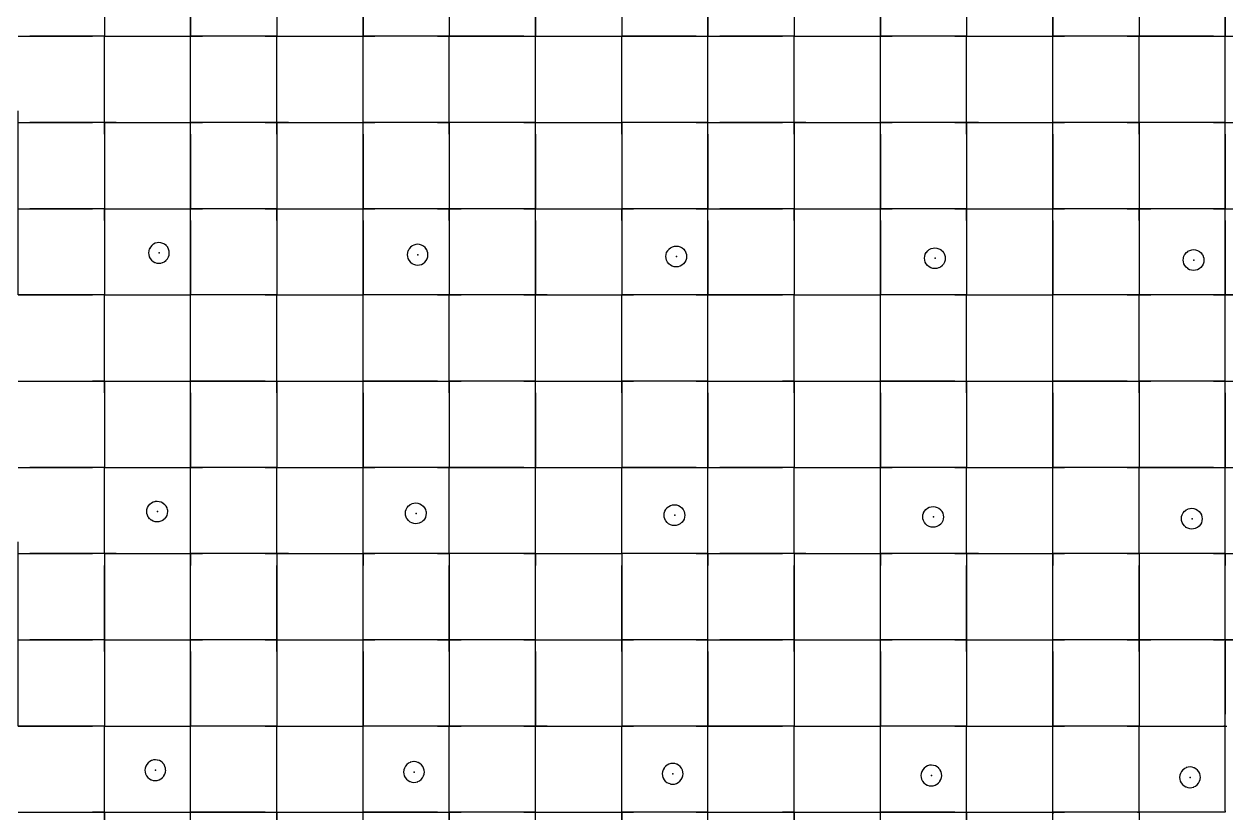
# Model space of a CAD drawing. Header units: metres. Extents: x 0 to 438, y -24 to 612.
# Drawn here: x 135.6 to 261.1, y 188.9 to 271.3 of the extents above; entities that cross this region are included whole.
import ezdxf

# ---------------------------------------------------------------- set-up
doc = ezdxf.new("R2010")
doc.units = ezdxf.units.M
doc.layers.add('LAYER_01_CUT', color=7, linetype='Continuous')
doc.layers.add('LAYER_04_GRID', color=7, linetype='Continuous')

msp = doc.modelspace()

# ---------------------------------------------------------------- linework, layer by layer
at = {"layer": 'LAYER_01_CUT'}
for points in [[(144, 280.23), (144, 279), (144, 271.23), (144, 270), (145.23, 270), (153, 270), (153, 271.23), (153, 279), (153, 280.23), (153, 288), (153, 289.23)], [(162, 280.23), (162, 279), (162, 271.23), (162, 270), (163.23, 270), (171, 270), (171, 271.23), (171, 279), (171, 280.23), (171, 288), (171, 289.23)], [(180, 280.23), (180, 279), (180, 271.23), (180, 270), (181.23, 270), (189, 270), (189, 271.23), (189, 279), (189, 280.23), (189, 288), (189, 289.23)], [(198, 280.23), (198, 279), (198, 271.23), (198, 270), (199.23, 270), (207, 270), (207, 271.23), (207, 279), (207, 280.23), (207, 288), (207, 289.23)], [(216, 280.23), (216, 279), (216, 271.23), (216, 270), (217.23, 270), (225, 270), (225, 271.23), (225, 279), (225, 280.23), (225, 288), (225, 289.23)], [(234, 280.23), (234, 279), (234, 271.23), (234, 270), (235.23, 270), (243, 270), (243, 271.23), (243, 279), (243, 280.23), (243, 288), (243, 289.23)], [(252, 280.23), (252, 279), (252, 271.23), (252, 270), (253.23, 270), (261, 270), (261, 271.23), (261, 279), (261, 280.23), (261, 288), (261, 289.23)], [(144, 277.77), (144, 270)], [(153, 277.77), (153, 270)], [(162, 277.77), (162, 270)], [(171, 277.77), (171, 270)], [(180, 277.77), (180, 270)], [(189, 277.77), (189, 270)], [(198, 277.77), (198, 270)], [(207, 277.77), (207, 270)], [(216, 277.77), (216, 270)], [(225, 277.77), (225, 270)], [(234, 277.77), (234, 270)], [(243, 277.77), (243, 270)], [(252, 277.77), (252, 270)], [(261, 277.77), (261, 270)], [(135, 270), (136.23, 270)], [(135, 270), (142.77, 270)], [(144, 270), (136.23, 270)], [(144, 270), (142.77, 270)], [(144, 262.23), (144, 270)], [(144, 268.77), (144, 270)], [(144, 270), (151.77, 270)], [(151.77, 270), (153, 270)], [(160.77, 270), (153, 270)], [(153, 262.23), (153, 270)], [(153, 268.77), (153, 270)], [(153, 270), (154.23, 270)], [(162, 270), (154.23, 270)], [(160.77, 270), (162, 270)], [(162, 262.23), (162, 270)], [(162, 268.77), (162, 270)], [(162, 270), (169.77, 270)], [(169.77, 270), (171, 270)], [(178.77, 270), (171, 270)], [(171, 262.23), (171, 270)], [(171, 268.77), (171, 270)], [(171, 270), (172.23, 270)], [(180, 270), (172.23, 270)], [(178.77, 270), (180, 270)], [(187.77, 270), (180, 270)], [(180, 262.23), (180, 270)], [(180, 268.77), (180, 270)], [(187.77, 270), (189, 270)], [(189, 262.23), (189, 270)], [(189, 268.77), (189, 270)], [(189, 270), (190.23, 270)], [(189, 270), (196.77, 270)], [(190.23, 270), (198, 270)], [(196.77, 270), (198, 270)], [(205.77, 270), (198, 270)], [(198, 262.23), (198, 270)], [(198, 268.77), (198, 270)], [(205.77, 270), (207, 270)], [(207, 262.23), (207, 270)], [(207, 268.77), (207, 270)], [(207, 270), (208.23, 270)], [(207, 270), (214.77, 270)], [(216, 270), (208.23, 270)], [(216, 270), (214.77, 270)], [(216, 262.23), (216, 270)], [(216, 268.77), (216, 270)], [(216, 270), (223.77, 270)], [(223.77, 270), (225, 270)], [(232.77, 270), (225, 270)], [(225, 262.23), (225, 270)], [(225, 268.77), (225, 270)], [(225, 270), (226.23, 270)], [(234, 270), (226.23, 270)], [(232.77, 270), (234, 270)], [(234, 262.23), (234, 270)], [(234, 268.77), (234, 270)], [(234, 270), (241.77, 270)], [(241.77, 270), (243, 270)], [(250.77, 270), (243, 270)], [(243, 262.23), (243, 270)], [(243, 268.77), (243, 270)], [(243, 270), (244.23, 270)], [(252, 270), (244.23, 270)], [(250.77, 270), (252, 270)], [(259.77, 270), (252, 270)], [(252, 262.23), (252, 270)], [(252, 268.77), (252, 270)], [(259.77, 270), (261, 270)], [(261, 262.23), (261, 270)], [(261, 268.77), (261, 270)], [(261, 270), (262.23, 270)], [(261, 270), (268.77, 270)], [(144, 261), (144, 268.77)], [(153, 261), (153, 268.77)], [(162, 261), (162, 268.77)], [(171, 261), (171, 268.77)], [(180, 261), (180, 268.77)], [(189, 261), (189, 268.77)], [(198, 261), (198, 268.77)], [(207, 261), (207, 268.77)], [(216, 261), (216, 268.77)], [(225, 261), (225, 268.77)], [(234, 261), (234, 268.77)], [(243, 261), (243, 268.77)], [(252, 261), (252, 268.77)], [(261, 261), (261, 268.77)], [(136.23, 243), (135, 243), (135, 244.23), (135, 252), (135, 253.23), (135, 261), (135, 262.23)], [(145.23, 261), (144, 261), (144, 262.23)], [(154.23, 243), (153, 243), (153, 244.23), (153, 252), (153, 253.23), (153, 261), (153, 262.23)], [(163.23, 261), (162, 261), (162, 262.23)], [(172.23, 243), (171, 243), (171, 244.23), (171, 252), (171, 253.23), (171, 261), (171, 262.23)], [(181.23, 261), (180, 261), (180, 262.23)], [(190.23, 243), (189, 243), (189, 244.23), (189, 252), (189, 253.23), (189, 261), (189, 262.23)], [(199.23, 261), (198, 261), (198, 262.23)], [(208.23, 243), (207, 243), (207, 244.23), (207, 252), (207, 253.23), (207, 261), (207, 262.23)], [(217.23, 261), (216, 261), (216, 262.23)], [(226.23, 243), (225, 243), (225, 244.23), (225, 252), (225, 253.23), (225, 261), (225, 262.23)], [(235.23, 261), (234, 261), (234, 262.23)], [(244.23, 243), (243, 243), (243, 244.23), (243, 252), (243, 253.23), (243, 261), (243, 262.23)], [(253.23, 261), (252, 261), (252, 262.23)], [(262.23, 243), (261, 243), (261, 244.23), (261, 252), (261, 253.23), (261, 261), (261, 262.23)], [(135, 261), (136.23, 261)], [(135, 261), (142.77, 261)], [(144, 261), (136.23, 261)], [(144, 261), (142.77, 261)], [(144, 259.77), (144, 261)], [(144, 261), (144, 253.23)], [(144, 261), (151.77, 261)], [(145.23, 261), (153, 261)], [(151.77, 261), (153, 261)], [(160.77, 261), (153, 261)], [(153, 259.77), (153, 261)], [(153, 261), (154.23, 261)], [(162, 261), (154.23, 261)], [(160.77, 261), (162, 261)], [(162, 259.77), (162, 261)], [(162, 261), (162, 253.23)], [(162, 261), (169.77, 261)], [(163.23, 261), (171, 261)], [(169.77, 261), (171, 261)], [(178.77, 261), (171, 261)], [(171, 259.77), (171, 261)], [(171, 261), (172.23, 261)], [(180, 261), (172.23, 261)], [(178.77, 261), (180, 261)], [(187.77, 261), (180, 261)], [(180, 259.77), (180, 261)], [(180, 261), (180, 253.23)], [(189, 261), (181.23, 261)], [(187.77, 261), (189, 261)], [(189, 259.77), (189, 261)], [(189, 261), (190.23, 261)], [(189, 261), (196.77, 261)], [(190.23, 261), (198, 261)], [(196.77, 261), (198, 261)], [(205.77, 261), (198, 261)], [(198, 259.77), (198, 261)], [(198, 261), (198, 253.23)], [(207, 261), (199.23, 261)], [(205.77, 261), (207, 261)], [(207, 259.77), (207, 261)], [(207, 261), (208.23, 261)], [(207, 261), (214.77, 261)], [(216, 261), (208.23, 261)], [(216, 261), (214.77, 261)], [(216, 259.77), (216, 261)], [(216, 261), (216, 253.23)], [(216, 261), (223.77, 261)], [(217.23, 261), (225, 261)], [(223.77, 261), (225, 261)], [(232.77, 261), (225, 261)], [(225, 259.77), (225, 261)], [(225, 261), (226.23, 261)], [(234, 261), (226.23, 261)], [(232.77, 261), (234, 261)], [(234, 259.77), (234, 261)], [(234, 261), (234, 253.23)], [(234, 261), (241.77, 261)], [(235.23, 261), (243, 261)], [(241.77, 261), (243, 261)], [(250.77, 261), (243, 261)], [(243, 259.77), (243, 261)], [(243, 261), (244.23, 261)], [(252, 261), (244.23, 261)], [(250.77, 261), (252, 261)], [(259.77, 261), (252, 261)], [(252, 259.77), (252, 261)], [(252, 261), (252, 253.23)], [(261, 261), (253.23, 261)], [(259.77, 261), (261, 261)], [(261, 259.77), (261, 261)], [(261, 261), (262.23, 261)], [(261, 261), (268.77, 261)], [(144, 259.77), (144, 252)], [(153, 259.77), (153, 252)], [(162, 259.77), (162, 252)], [(171, 259.77), (171, 252)], [(180, 259.77), (180, 252)], [(189, 259.77), (189, 252)], [(198, 259.77), (198, 252)], [(207, 259.77), (207, 252)], [(216, 259.77), (216, 252)], [(225, 259.77), (225, 252)], [(234, 259.77), (234, 252)], [(243, 259.77), (243, 252)], [(252, 259.77), (252, 252)], [(261, 259.77), (261, 252)], [(144, 253.23), (144, 252), (144, 244.23), (144, 243), (145.23, 243)], [(162, 253.23), (162, 252), (162, 244.23), (162, 243), (163.23, 243)], [(180, 253.23), (180, 252), (180, 244.23), (180, 243), (181.23, 243)], [(198, 253.23), (198, 252), (198, 244.23), (198, 243), (199.23, 243)], [(216, 253.23), (216, 252), (216, 244.23), (216, 243), (217.23, 243)], [(234, 253.23), (234, 252), (234, 244.23), (234, 243), (235.23, 243)], [(252, 253.23), (252, 252), (252, 244.23), (252, 243), (253.23, 243)], [(135, 252), (136.23, 252)], [(135, 252), (142.77, 252)], [(144, 252), (136.23, 252)], [(144, 252), (142.77, 252)], [(144, 250.77), (144, 252)], [(144, 252), (145.23, 252)], [(144, 252), (151.77, 252)], [(145.23, 252), (153, 252)], [(151.77, 252), (153, 252)], [(160.77, 252), (153, 252)], [(153, 250.77), (153, 252)], [(153, 252), (154.23, 252)], [(162, 252), (154.23, 252)], [(160.77, 252), (162, 252)], [(162, 250.77), (162, 252)], [(162, 252), (163.23, 252)], [(162, 252), (169.77, 252)], [(163.23, 252), (171, 252)], [(169.77, 252), (171, 252)], [(178.77, 252), (171, 252)], [(171, 250.77), (171, 252)], [(171, 252), (172.23, 252)], [(180, 252), (172.23, 252)], [(178.77, 252), (180, 252)], [(187.77, 252), (180, 252)], [(180, 250.77), (180, 252)], [(180, 252), (181.23, 252)], [(189, 252), (181.23, 252)], [(187.77, 252), (189, 252)], [(189, 250.77), (189, 252)], [(189, 252), (190.23, 252)], [(189, 252), (196.77, 252)], [(190.23, 252), (198, 252)], [(196.77, 252), (198, 252)], [(205.77, 252), (198, 252)], [(198, 250.77), (198, 252)], [(198, 252), (199.23, 252)], [(207, 252), (199.23, 252)], [(205.77, 252), (207, 252)], [(207, 250.77), (207, 252)], [(207, 252), (208.23, 252)], [(207, 252), (214.77, 252)], [(216, 252), (208.23, 252)], [(216, 252), (214.77, 252)], [(216, 250.77), (216, 252)], [(216, 252), (217.23, 252)], [(216, 252), (223.77, 252)], [(217.23, 252), (225, 252)], [(223.77, 252), (225, 252)], [(232.77, 252), (225, 252)], [(225, 250.77), (225, 252)], [(225, 252), (226.23, 252)], [(234, 252), (226.23, 252)], [(232.77, 252), (234, 252)], [(234, 250.77), (234, 252)], [(234, 252), (235.23, 252)], [(234, 252), (241.77, 252)], [(235.23, 252), (243, 252)], [(241.77, 252), (243, 252)], [(250.77, 252), (243, 252)], [(243, 250.77), (243, 252)], [(243, 252), (244.23, 252)], [(252, 252), (244.23, 252)], [(250.77, 252), (252, 252)], [(259.77, 252), (252, 252)], [(252, 250.77), (252, 252)], [(252, 252), (253.23, 252)], [(261, 252), (253.23, 252)], [(259.77, 252), (261, 252)], [(261, 250.77), (261, 252)], [(261, 252), (262.23, 252)], [(261, 252), (268.77, 252)], [(144, 250.77), (144, 243)], [(153, 250.77), (153, 243)], [(162, 250.77), (162, 243)], [(171, 250.77), (171, 243)], [(180, 250.77), (180, 243)], [(189, 250.77), (189, 243)], [(198, 250.77), (198, 243)], [(207, 250.77), (207, 243)], [(216, 250.77), (216, 243)], [(225, 250.77), (225, 243)], [(234, 250.77), (234, 243)], [(243, 250.77), (243, 243)], [(252, 250.77), (252, 243)], [(261, 250.77), (261, 243)], [(149.89, 246.32), (150.08, 246.38), (150.09, 246.38), (150.27, 246.47), (150.28, 246.48), (150.45, 246.61), (150.45, 246.62), (150.59, 246.78), (150.59, 246.79), (150.69, 246.97), (150.7, 246.98), (150.76, 247.17), (150.76, 247.18), (150.78, 247.38), (150.78, 247.39), (150.76, 247.58), (150.76, 247.58), (150.71, 247.78), (150.7, 247.78), (150.61, 247.97), (150.61, 247.98), (150.47, 248.14), (150.47, 248.15), (150.31, 248.28), (150.3, 248.29), (150.11, 248.39), (150.11, 248.39), (149.91, 248.45), (149.9, 248.45), (149.7, 248.47), (149.7, 248.47), (149.51, 248.46), (149.5, 248.45), (149.31, 248.4), (149.3, 248.4), (149.12, 248.3), (149.11, 248.3), (148.94, 248.17), (148.94, 248.16), (148.8, 248), (148.8, 247.99), (148.7, 247.81), (148.69, 247.8), (148.63, 247.6), (148.63, 247.6), (148.61, 247.4), (148.61, 247.39), (148.63, 247.2), (148.63, 247.19), (148.68, 247), (148.69, 246.99), (148.78, 246.81), (148.79, 246.8), (148.92, 246.64), (148.92, 246.63), (149.08, 246.49), (149.09, 246.49), (149.28, 246.39), (149.29, 246.39), (149.48, 246.33), (149.49, 246.33), (149.69, 246.31), (149.7, 246.31), (149.88, 246.32), (149.89, 246.32)], [(175.7, 247.62), (175.69, 247.61), (175.63, 247.42), (175.63, 247.41), (175.61, 247.21), (175.61, 247.2), (175.63, 247.02), (175.63, 247.01), (175.68, 246.82), (175.69, 246.81), (175.78, 246.62), (175.78, 246.62), (175.92, 246.45), (175.92, 246.44), (176.08, 246.31), (176.09, 246.3), (176.28, 246.2), (176.28, 246.2), (176.48, 246.14), (176.49, 246.14), (176.69, 246.12), (176.69, 246.12), (176.88, 246.14), (176.89, 246.14), (177.08, 246.19), (177.09, 246.19), (177.27, 246.29), (177.28, 246.29), (177.45, 246.42), (177.45, 246.43), (177.59, 246.59), (177.59, 246.6), (177.69, 246.78), (177.7, 246.79), (177.76, 246.99), (177.76, 247), (177.78, 247.2), (177.78, 247.2), (177.76, 247.39), (177.76, 247.4), (177.71, 247.59), (177.7, 247.6), (177.61, 247.78), (177.6, 247.79), (177.47, 247.96), (177.47, 247.96), (177.31, 248.1), (177.3, 248.1), (177.11, 248.2), (177.11, 248.2), (176.91, 248.26), (176.9, 248.27), (176.7, 248.29), (176.69, 248.29), (176.51, 248.27), (176.5, 248.27), (176.31, 248.21), (176.3, 248.21), (176.12, 248.12), (176.11, 248.11), (175.94, 247.98), (175.94, 247.98), (175.8, 247.81), (175.8, 247.81), (175.7, 247.62)], [(202.63, 246.82), (202.63, 246.83), (202.61, 247.02), (202.61, 247.02), (202.63, 247.22), (202.63, 247.23), (202.69, 247.43), (202.69, 247.43), (202.8, 247.62), (202.8, 247.63), (202.94, 247.79), (202.94, 247.8), (203.11, 247.93), (203.11, 247.93), (203.3, 248.02), (203.31, 248.03), (203.5, 248.08), (203.51, 248.08), (203.69, 248.1), (203.7, 248.1), (203.9, 248.08), (203.91, 248.08), (204.1, 248.02), (204.11, 248.02), (204.3, 247.92), (204.3, 247.91), (204.47, 247.77), (204.47, 247.77), (204.6, 247.6), (204.61, 247.6), (204.7, 247.41), (204.71, 247.4), (204.76, 247.21), (204.76, 247.2), (204.78, 247.02), (204.78, 247.01), (204.76, 246.81), (204.76, 246.8), (204.7, 246.61), (204.69, 246.6), (204.59, 246.41), (204.59, 246.41), (204.45, 246.24), (204.45, 246.24), (204.28, 246.11), (204.27, 246.1), (204.09, 246.01), (204.08, 246), (203.89, 245.95), (203.88, 245.95), (203.69, 245.93), (203.69, 245.93), (203.49, 245.95), (203.48, 245.95), (203.28, 246.01), (203.28, 246.02), (203.09, 246.12), (203.08, 246.12), (202.92, 246.26), (202.91, 246.26), (202.78, 246.43), (202.78, 246.44), (202.69, 246.62), (202.68, 246.63), (202.63, 246.82)], [(231.27, 245.91), (231.09, 245.82), (231.08, 245.82), (230.89, 245.76), (230.88, 245.76), (230.69, 245.75), (230.69, 245.75), (230.49, 245.77), (230.48, 245.77), (230.28, 245.83), (230.27, 245.83), (230.09, 245.93), (230.08, 245.93), (229.92, 246.07), (229.91, 246.08), (229.78, 246.24), (229.78, 246.25), (229.69, 246.44), (229.68, 246.44), (229.63, 246.63), (229.63, 246.64), (229.61, 246.83), (229.61, 246.84), (229.63, 247.04), (229.63, 247.04), (229.69, 247.24), (229.69, 247.25), (229.79, 247.43), (229.8, 247.44), (229.94, 247.6), (229.94, 247.61), (230.11, 247.74), (230.11, 247.75), (230.3, 247.84), (230.31, 247.84), (230.5, 247.89), (230.51, 247.9), (230.69, 247.91), (230.7, 247.91), (230.9, 247.89), (230.91, 247.89), (231.1, 247.83), (231.11, 247.83), (231.3, 247.73), (231.3, 247.72), (231.47, 247.59), (231.47, 247.58), (231.6, 247.42), (231.61, 247.41), (231.7, 247.22), (231.71, 247.22), (231.76, 247.02), (231.76, 247.02), (231.78, 246.83), (231.78, 246.82), (231.76, 246.62), (231.76, 246.62), (231.7, 246.42), (231.69, 246.41), (231.59, 246.23), (231.59, 246.22), (231.45, 246.06), (231.45, 246.05), (231.28, 245.92), (231.27, 245.91)], [(257.5, 247.71), (257.51, 247.71), (257.69, 247.73), (257.7, 247.73), (257.9, 247.71), (257.91, 247.71), (258.1, 247.65), (258.11, 247.64), (258.3, 247.54), (258.3, 247.54), (258.47, 247.4), (258.47, 247.4), (258.6, 247.23), (258.61, 247.22), (258.7, 247.04), (258.7, 247.03), (258.76, 246.84), (258.76, 246.83), (258.78, 246.64), (258.78, 246.64), (258.76, 246.44), (258.75, 246.43), (258.69, 246.23), (258.69, 246.22), (258.59, 246.04), (258.59, 246.03), (258.45, 245.87), (258.45, 245.86), (258.28, 245.73), (258.27, 245.73), (258.09, 245.64), (258.08, 245.63), (257.89, 245.58), (257.88, 245.58), (257.69, 245.56), (257.69, 245.56), (257.49, 245.58), (257.48, 245.58), (257.28, 245.64), (257.27, 245.64), (257.09, 245.74), (257.08, 245.75), (256.92, 245.89), (256.91, 245.89), (256.78, 246.06), (256.78, 246.06), (256.68, 246.25), (256.68, 246.26), (256.63, 246.45), (256.63, 246.46), (256.61, 246.64), (256.61, 246.65), (256.63, 246.85), (256.63, 246.86), (256.69, 247.05), (256.69, 247.06), (256.79, 247.25), (256.8, 247.25), (256.93, 247.42), (256.94, 247.42), (257.11, 247.55), (257.11, 247.56), (257.3, 247.65), (257.31, 247.66), (257.5, 247.71)], [(135, 243), (142.77, 243)], [(144, 243), (136.23, 243)], [(144, 243), (142.77, 243)], [(144, 235.23), (144, 243)], [(144, 241.77), (144, 243)], [(144, 243), (151.77, 243)], [(145.23, 243), (153, 243)], [(151.77, 243), (153, 243)], [(160.77, 243), (153, 243)], [(153, 235.23), (153, 243)], [(153, 241.77), (153, 243)], [(162, 243), (154.23, 243)], [(160.77, 243), (162, 243)], [(162, 235.23), (162, 243)], [(162, 241.77), (162, 243)], [(162, 243), (169.77, 243)], [(163.23, 243), (171, 243)], [(169.77, 243), (171, 243)], [(178.77, 243), (171, 243)], [(171, 235.23), (171, 243)], [(171, 241.77), (171, 243)], [(180, 243), (172.23, 243)], [(178.77, 243), (180, 243)], [(187.77, 243), (180, 243)], [(180, 235.23), (180, 243)], [(180, 241.77), (180, 243)], [(189, 243), (181.23, 243)], [(187.77, 243), (189, 243)], [(189, 235.23), (189, 243)], [(189, 241.77), (189, 243)], [(189, 243), (196.77, 243)], [(190.23, 243), (198, 243)], [(196.77, 243), (198, 243)], [(205.77, 243), (198, 243)], [(198, 235.23), (198, 243)], [(198, 241.77), (198, 243)], [(207, 243), (199.23, 243)], [(205.77, 243), (207, 243)], [(207, 235.23), (207, 243)], [(207, 241.77), (207, 243)], [(207, 243), (214.77, 243)], [(216, 243), (208.23, 243)], [(216, 243), (214.77, 243)], [(216, 235.23), (216, 243)], [(216, 241.77), (216, 243)], [(216, 243), (223.77, 243)], [(217.23, 243), (225, 243)], [(223.77, 243), (225, 243)], [(232.77, 243), (225, 243)], [(225, 235.23), (225, 243)], [(225, 241.77), (225, 243)], [(234, 243), (226.23, 243)], [(232.77, 243), (234, 243)], [(234, 235.23), (234, 243)], [(234, 241.77), (234, 243)], [(234, 243), (241.77, 243)], [(235.23, 243), (243, 243)], [(241.77, 243), (243, 243)], [(250.77, 243), (243, 243)], [(243, 235.23), (243, 243)], [(243, 241.77), (243, 243)], [(252, 243), (244.23, 243)], [(250.77, 243), (252, 243)], [(259.77, 243), (252, 243)], [(252, 235.23), (252, 243)], [(252, 241.77), (252, 243)], [(261, 243), (253.23, 243)], [(259.77, 243), (261, 243)], [(261, 235.23), (261, 243)], [(261, 241.77), (261, 243)], [(261, 243), (268.77, 243)], [(144, 234), (144, 241.77)], [(153, 234), (153, 241.77)], [(162, 234), (162, 241.77)], [(171, 234), (171, 241.77)], [(180, 234), (180, 241.77)], [(189, 234), (189, 241.77)], [(198, 234), (198, 241.77)], [(207, 234), (207, 241.77)], [(216, 234), (216, 241.77)], [(225, 234), (225, 241.77)], [(234, 234), (234, 241.77)], [(243, 234), (243, 241.77)], [(252, 234), (252, 241.77)], [(261, 234), (261, 241.77)], [(136.23, 234), (144, 234), (144, 235.23)], [(144, 226.23), (144, 225), (145.23, 225), (153, 225), (153, 226.23), (153, 234), (153, 235.23)], [(154.23, 234), (162, 234), (162, 235.23)], [(162, 226.23), (162, 225), (163.23, 225), (171, 225), (171, 226.23), (171, 234), (171, 235.23)], [(172.23, 234), (180, 234), (180, 235.23)], [(180, 226.23), (180, 225), (181.23, 225), (189, 225), (189, 226.23), (189, 234), (189, 235.23)], [(190.23, 234), (198, 234), (198, 235.23)], [(198, 226.23), (198, 225), (199.23, 225), (207, 225), (207, 226.23), (207, 234), (207, 235.23)], [(208.23, 234), (216, 234), (216, 235.23)], [(216, 226.23), (216, 225), (217.23, 225), (225, 225), (225, 226.23), (225, 234), (225, 235.23)], [(226.23, 234), (234, 234), (234, 235.23)], [(234, 226.23), (234, 225), (235.23, 225), (243, 225), (243, 226.23), (243, 234), (243, 235.23)], [(244.23, 234), (252, 234), (252, 235.23)], [(252, 226.23), (252, 225), (253.23, 225), (261, 225), (261, 226.23), (261, 234), (261, 235.23)], [(135, 234), (136.23, 234)], [(135, 234), (142.77, 234)], [(144, 234), (142.77, 234)], [(144, 232.77), (144, 234)], [(144, 234), (144, 226.23)], [(144, 234), (145.23, 234)], [(144, 234), (151.77, 234)], [(145.23, 234), (153, 234)], [(151.77, 234), (153, 234)], [(160.77, 234), (153, 234)], [(153, 232.77), (153, 234)], [(153, 234), (154.23, 234)], [(160.77, 234), (162, 234)], [(162, 232.77), (162, 234)], [(162, 234), (162, 226.23)], [(162, 234), (163.23, 234)], [(162, 234), (169.77, 234)], [(163.23, 234), (171, 234)], [(169.77, 234), (171, 234)], [(178.77, 234), (171, 234)], [(171, 232.77), (171, 234)], [(171, 234), (172.23, 234)], [(178.77, 234), (180, 234)], [(187.77, 234), (180, 234)], [(180, 232.77), (180, 234)], [(180, 234), (180, 226.23)], [(180, 234), (181.23, 234)], [(189, 234), (181.23, 234)], [(187.77, 234), (189, 234)], [(189, 232.77), (189, 234)], [(189, 234), (190.23, 234)], [(189, 234), (196.77, 234)], [(196.77, 234), (198, 234)], [(205.77, 234), (198, 234)], [(198, 232.77), (198, 234)], [(198, 234), (198, 226.23)], [(198, 234), (199.23, 234)], [(207, 234), (199.23, 234)], [(205.77, 234), (207, 234)], [(207, 232.77), (207, 234)], [(207, 234), (208.23, 234)], [(207, 234), (214.77, 234)], [(216, 234), (214.77, 234)], [(216, 232.77), (216, 234)], [(216, 234), (216, 226.23)], [(216, 234), (217.23, 234)], [(216, 234), (223.77, 234)], [(217.23, 234), (225, 234)], [(223.77, 234), (225, 234)], [(232.77, 234), (225, 234)], [(225, 232.77), (225, 234)], [(225, 234), (226.23, 234)], [(232.77, 234), (234, 234)], [(234, 232.77), (234, 234)], [(234, 234), (234, 226.23)], [(234, 234), (235.23, 234)], [(234, 234), (241.77, 234)], [(235.23, 234), (243, 234)], [(241.77, 234), (243, 234)], [(250.77, 234), (243, 234)], [(243, 232.77), (243, 234)], [(243, 234), (244.23, 234)], [(250.77, 234), (252, 234)], [(259.77, 234), (252, 234)], [(252, 232.77), (252, 234)], [(252, 234), (252, 226.23)], [(252, 234), (253.23, 234)], [(261, 234), (253.23, 234)], [(259.77, 234), (261, 234)], [(261, 232.77), (261, 234)], [(261, 234), (262.23, 234)], [(261, 234), (268.77, 234)], [(144, 232.77), (144, 225)], [(153, 232.77), (153, 225)], [(162, 232.77), (162, 225)], [(171, 232.77), (171, 225)], [(180, 232.77), (180, 225)], [(189, 232.77), (189, 225)], [(198, 232.77), (198, 225)], [(207, 232.77), (207, 225)], [(216, 232.77), (216, 225)], [(225, 232.77), (225, 225)], [(234, 232.77), (234, 225)], [(243, 232.77), (243, 225)], [(252, 232.77), (252, 225)], [(261, 232.77), (261, 225)], [(135, 225), (136.23, 225)], [(135, 225), (142.77, 225)], [(144, 225), (136.23, 225)], [(144, 225), (142.77, 225)], [(144, 217.23), (144, 225)], [(144, 223.77), (144, 225)], [(144, 225), (151.77, 225)], [(151.77, 225), (153, 225)], [(160.77, 225), (153, 225)], [(153, 217.23), (153, 225)], [(153, 223.77), (153, 225)], [(153, 225), (154.23, 225)], [(162, 225), (154.23, 225)], [(160.77, 225), (162, 225)], [(162, 217.23), (162, 225)], [(162, 223.77), (162, 225)], [(162, 225), (169.77, 225)], [(169.77, 225), (171, 225)], [(178.77, 225), (171, 225)], [(171, 217.23), (171, 225)], [(171, 223.77), (171, 225)], [(171, 225), (172.23, 225)], [(180, 225), (172.23, 225)], [(178.77, 225), (180, 225)], [(187.77, 225), (180, 225)], [(180, 217.23), (180, 225)], [(180, 223.77), (180, 225)], [(187.77, 225), (189, 225)], [(189, 217.23), (189, 225)], [(189, 223.77), (189, 225)], [(189, 225), (190.23, 225)], [(189, 225), (196.77, 225)], [(190.23, 225), (198, 225)], [(196.77, 225), (198, 225)], [(205.77, 225), (198, 225)], [(198, 217.23), (198, 225)], [(198, 223.77), (198, 225)], [(205.77, 225), (207, 225)], [(207, 217.23), (207, 225)], [(207, 223.77), (207, 225)], [(207, 225), (208.23, 225)], [(207, 225), (214.77, 225)], [(216, 225), (208.23, 225)], [(216, 225), (214.77, 225)], [(216, 217.23), (216, 225)], [(216, 223.77), (216, 225)], [(216, 225), (223.77, 225)], [(223.77, 225), (225, 225)], [(232.77, 225), (225, 225)], [(225, 217.23), (225, 225)], [(225, 223.77), (225, 225)], [(225, 225), (226.23, 225)], [(234, 225), (226.23, 225)], [(232.77, 225), (234, 225)], [(234, 217.23), (234, 225)], [(234, 223.77), (234, 225)], [(234, 225), (241.77, 225)], [(241.77, 225), (243, 225)], [(250.77, 225), (243, 225)], [(243, 217.23), (243, 225)], [(243, 223.77), (243, 225)], [(243, 225), (244.23, 225)], [(252, 225), (244.23, 225)], [(250.77, 225), (252, 225)], [(259.77, 225), (252, 225)], [(252, 217.23), (252, 225)], [(252, 223.77), (252, 225)], [(259.77, 225), (261, 225)], [(261, 217.23), (261, 225)], [(261, 223.77), (261, 225)], [(261, 225), (262.23, 225)], [(261, 225), (268.77, 225)], [(144, 216), (144, 223.77)], [(153, 216), (153, 223.77)], [(162, 216), (162, 223.77)], [(171, 216), (171, 223.77)], [(180, 216), (180, 223.77)], [(189, 216), (189, 223.77)], [(198, 216), (198, 223.77)], [(207, 216), (207, 223.77)], [(216, 216), (216, 223.77)], [(225, 216), (225, 223.77)], [(234, 216), (234, 223.77)], [(243, 216), (243, 223.77)], [(252, 216), (252, 223.77)], [(261, 216), (261, 223.77)], [(150.57, 220.18), (150.57, 220.18), (150.51, 219.98), (150.51, 219.97), (150.41, 219.79), (150.4, 219.78), (150.27, 219.62), (150.26, 219.61), (150.1, 219.48), (150.09, 219.47), (149.9, 219.38), (149.9, 219.38), (149.7, 219.32), (149.7, 219.32), (149.51, 219.31), (149.5, 219.31), (149.3, 219.33), (149.29, 219.33), (149.1, 219.39), (149.09, 219.39), (148.91, 219.49), (148.9, 219.49), (148.74, 219.63), (148.73, 219.64), (148.6, 219.8), (148.59, 219.81), (148.5, 220), (148.5, 220), (148.44, 220.19), (148.44, 220.2), (148.43, 220.39), (148.43, 220.4), (148.45, 220.6), (148.45, 220.6), (148.51, 220.8), (148.51, 220.81), (148.61, 220.99), (148.61, 221), (148.75, 221.16), (148.76, 221.17), (148.92, 221.3), (148.93, 221.31), (149.11, 221.4), (149.12, 221.4), (149.31, 221.45), (149.32, 221.46), (149.51, 221.47), (149.52, 221.47), (149.71, 221.45), (149.72, 221.45), (149.92, 221.39), (149.93, 221.39), (150.11, 221.29), (150.12, 221.28), (150.28, 221.15), (150.29, 221.14), (150.42, 220.98), (150.42, 220.97), (150.52, 220.78), (150.52, 220.78), (150.57, 220.58), (150.58, 220.58), (150.59, 220.39), (150.59, 220.38), (150.57, 220.18)], [(176.93, 221.2), (177.11, 221.1), (177.12, 221.1), (177.28, 220.96), (177.29, 220.96), (177.42, 220.79), (177.42, 220.78), (177.52, 220.6), (177.52, 220.59), (177.57, 220.4), (177.58, 220.39), (177.59, 220.2), (177.59, 220.2), (177.57, 220), (177.57, 219.99), (177.51, 219.79), (177.51, 219.78), (177.41, 219.6), (177.4, 219.59), (177.27, 219.43), (177.26, 219.42), (177.09, 219.29), (177.09, 219.29), (176.9, 219.2), (176.89, 219.19), (176.7, 219.14), (176.7, 219.14), (176.51, 219.12), (176.5, 219.12), (176.3, 219.14), (176.29, 219.14), (176.1, 219.2), (176.09, 219.2), (175.91, 219.3), (175.9, 219.31), (175.74, 219.45), (175.73, 219.45), (175.6, 219.62), (175.59, 219.62), (175.5, 219.81), (175.5, 219.82), (175.44, 220.01), (175.44, 220.02), (175.43, 220.2), (175.43, 220.21), (175.45, 220.41), (175.45, 220.42), (175.51, 220.61), (175.51, 220.62), (175.61, 220.81), (175.61, 220.81), (175.75, 220.98), (175.76, 220.98), (175.92, 221.11), (175.93, 221.12), (176.11, 221.21), (176.12, 221.22), (176.31, 221.27), (176.32, 221.27), (176.51, 221.29), (176.52, 221.29), (176.71, 221.27), (176.72, 221.27), (176.92, 221.21), (176.93, 221.2)], [(203.12, 221.03), (203.31, 221.08), (203.32, 221.08), (203.51, 221.1), (203.51, 221.1), (203.71, 221.08), (203.72, 221.08), (203.92, 221.02), (203.93, 221.02), (204.11, 220.92), (204.12, 220.91), (204.28, 220.78), (204.29, 220.77), (204.42, 220.6), (204.42, 220.6), (204.52, 220.41), (204.52, 220.4), (204.57, 220.21), (204.57, 220.2), (204.59, 220.02), (204.59, 220.01), (204.57, 219.81), (204.57, 219.8), (204.51, 219.61), (204.51, 219.6), (204.41, 219.41), (204.4, 219.41), (204.27, 219.24), (204.26, 219.24), (204.09, 219.11), (204.09, 219.1), (203.9, 219.01), (203.89, 219), (203.7, 218.95), (203.69, 218.95), (203.51, 218.93), (203.5, 218.93), (203.3, 218.95), (203.29, 218.95), (203.1, 219.02), (203.09, 219.02), (202.9, 219.12), (202.9, 219.12), (202.73, 219.26), (202.73, 219.26), (202.6, 219.43), (202.59, 219.44), (202.5, 219.62), (202.5, 219.63), (202.44, 219.82), (202.44, 219.83), (202.42, 220.02), (202.42, 220.02), (202.44, 220.22), (202.45, 220.23), (202.51, 220.43), (202.51, 220.44), (202.61, 220.62), (202.61, 220.63), (202.75, 220.79), (202.75, 220.8), (202.92, 220.93), (202.93, 220.93), (203.11, 221.02), (203.12, 221.03)], [(231.09, 218.92), (230.9, 218.82), (230.89, 218.82), (230.7, 218.77), (230.69, 218.76), (230.51, 218.75), (230.5, 218.75), (230.3, 218.77), (230.29, 218.77), (230.1, 218.83), (230.09, 218.83), (229.9, 218.93), (229.9, 218.94), (229.73, 219.07), (229.73, 219.08), (229.6, 219.24), (229.59, 219.25), (229.5, 219.44), (229.49, 219.44), (229.44, 219.64), (229.44, 219.64), (229.42, 219.83), (229.42, 219.84), (229.44, 220.04), (229.44, 220.04), (229.5, 220.24), (229.51, 220.25), (229.61, 220.43), (229.61, 220.44), (229.75, 220.6), (229.75, 220.61), (229.92, 220.74), (229.93, 220.75), (230.11, 220.84), (230.12, 220.84), (230.31, 220.9), (230.32, 220.9), (230.51, 220.91), (230.51, 220.91), (230.71, 220.89), (230.72, 220.89), (230.92, 220.83), (230.92, 220.83), (231.11, 220.73), (231.12, 220.73), (231.28, 220.59), (231.29, 220.58), (231.42, 220.42), (231.42, 220.41), (231.51, 220.22), (231.52, 220.22), (231.57, 220.03), (231.57, 220.02), (231.59, 219.83), (231.59, 219.82), (231.57, 219.62), (231.57, 219.62), (231.51, 219.42), (231.51, 219.41), (231.41, 219.23), (231.4, 219.22), (231.26, 219.06), (231.26, 219.05), (231.09, 218.92), (231.09, 218.92)], [(258.28, 220.4), (258.29, 220.4), (258.42, 220.23), (258.42, 220.22), (258.51, 220.04), (258.52, 220.03), (258.57, 219.84), (258.57, 219.83), (258.59, 219.64), (258.59, 219.64), (258.57, 219.44), (258.57, 219.43), (258.51, 219.23), (258.51, 219.23), (258.4, 219.04), (258.4, 219.03), (258.26, 218.87), (258.26, 218.86), (258.09, 218.73), (258.09, 218.73), (257.9, 218.64), (257.89, 218.63), (257.7, 218.58), (257.69, 218.58), (257.51, 218.56), (257.5, 218.56), (257.3, 218.58), (257.29, 218.58), (257.1, 218.64), (257.09, 218.64), (256.9, 218.74), (256.9, 218.75), (256.73, 218.89), (256.73, 218.89), (256.6, 219.06), (256.59, 219.06), (256.5, 219.25), (256.49, 219.26), (256.44, 219.45), (256.44, 219.46), (256.42, 219.64), (256.42, 219.65), (256.44, 219.85), (256.44, 219.86), (256.5, 220.05), (256.51, 220.06), (256.61, 220.25), (256.61, 220.25), (256.75, 220.42), (256.75, 220.42), (256.92, 220.55), (256.93, 220.56), (257.11, 220.65), (257.12, 220.66), (257.31, 220.71), (257.32, 220.71), (257.51, 220.73), (257.51, 220.73), (257.71, 220.71), (257.72, 220.71), (257.92, 220.65), (257.92, 220.64), (258.11, 220.54), (258.12, 220.54), (258.28, 220.4)], [(136.23, 198), (135, 198), (135, 199.23), (135, 207), (135, 208.23), (135, 216), (135, 217.23)], [(145.23, 216), (144, 216), (144, 217.23)], [(154.23, 198), (153, 198), (153, 199.23), (153, 207), (153, 208.23), (153, 216), (153, 217.23)], [(163.23, 216), (162, 216), (162, 217.23)], [(172.23, 198), (171, 198), (171, 199.23), (171, 207), (171, 208.23), (171, 216), (171, 217.23)], [(181.23, 216), (180, 216), (180, 217.23)], [(190.23, 198), (189, 198), (189, 199.23), (189, 207), (189, 208.23), (189, 216), (189, 217.23)], [(199.23, 216), (198, 216), (198, 217.23)], [(208.23, 198), (207, 198), (207, 199.23), (207, 207), (207, 208.23), (207, 216), (207, 217.23)], [(217.23, 216), (216, 216), (216, 217.23)], [(226.23, 198), (225, 198), (225, 199.23), (225, 207), (225, 208.23), (225, 216), (225, 217.23)], [(235.23, 216), (234, 216), (234, 217.23)], [(252, 180.15), (252, 180), (243.15, 180), (243, 180), (243, 181.23), (243, 189), (243, 190.23), (243, 198), (243, 199.23), (243, 207), (243, 208.23), (243, 216), (243, 217.23)], [(253.23, 216), (252, 216), (252, 217.23)], [(262.23, 207), (261, 207), (261, 208.23), (261, 216), (261, 217.23)], [(135, 216), (136.23, 216)], [(135, 216), (142.77, 216)], [(144, 216), (136.23, 216)], [(144, 216), (142.77, 216)], [(144, 216), (144, 208.23)], [(144, 216), (144, 214.77)], [(144, 216), (151.77, 216)], [(145.23, 216), (153, 216)], [(151.77, 216), (153, 216)], [(160.77, 216), (153, 216)], [(153, 216), (153, 214.77)], [(153, 216), (154.23, 216)], [(162, 216), (154.23, 216)], [(160.77, 216), (162, 216)], [(162, 216), (162, 208.23)], [(162, 216), (162, 214.77)], [(162, 216), (169.77, 216)], [(163.23, 216), (171, 216)], [(169.77, 216), (171, 216)], [(178.77, 216), (171, 216)], [(171, 216), (171, 214.77)], [(171, 216), (172.23, 216)], [(180, 216), (172.23, 216)], [(178.77, 216), (180, 216)], [(187.77, 216), (180, 216)], [(180, 216), (180, 208.23)], [(180, 216), (180, 214.77)], [(189, 216), (181.23, 216)], [(187.77, 216), (189, 216)], [(189, 216), (189, 214.77)], [(189, 216), (190.23, 216)], [(189, 216), (196.77, 216)], [(190.23, 216), (198, 216)], [(196.77, 216), (198, 216)], [(205.77, 216), (198, 216)], [(198, 216), (198, 208.23)], [(198, 216), (198, 214.77)], [(207, 216), (199.23, 216)], [(205.77, 216), (207, 216)], [(207, 216), (207, 214.77)], [(207, 216), (208.23, 216)], [(207, 216), (214.77, 216)], [(216, 216), (208.23, 216)], [(216, 216), (214.77, 216)], [(216, 216), (216, 208.23)], [(216, 216), (216, 214.77)], [(216, 216), (223.77, 216)], [(217.23, 216), (225, 216)], [(223.77, 216), (225, 216)], [(232.77, 216), (225, 216)], [(225, 216), (225, 214.77)], [(225, 216), (226.23, 216)], [(234, 216), (226.23, 216)], [(232.77, 216), (234, 216)], [(234, 216), (234, 208.23)], [(234, 216), (234, 214.77)], [(234, 216), (241.77, 216)], [(235.23, 216), (243, 216)], [(241.77, 216), (243, 216)], [(250.77, 216), (243, 216)], [(243, 216), (243, 214.77)], [(243, 216), (244.23, 216)], [(252, 216), (244.23, 216)], [(250.77, 216), (252, 216)], [(259.77, 216), (252, 216)], [(252, 216), (252, 208.23)], [(252, 216), (252, 214.77)], [(261, 216), (253.23, 216)], [(259.77, 216), (261, 216)], [(261, 216), (261, 214.77)], [(261, 216), (262.23, 216)], [(261, 216), (268.77, 216)], [(144, 207), (144, 214.77)], [(153, 207), (153, 214.77)], [(162, 207), (162, 214.77)], [(171, 207), (171, 214.77)], [(180, 207), (180, 214.77)], [(189, 207), (189, 214.77)], [(198, 207), (198, 214.77)], [(207, 207), (207, 214.77)], [(216, 207), (216, 214.77)], [(225, 207), (225, 214.77)], [(234, 207), (234, 214.77)], [(243, 207), (243, 214.77)], [(252, 207), (252, 214.77)], [(261, 207), (261, 214.77)], [(144, 208.23), (144, 207), (144, 199.23), (144, 198), (145.23, 198)], [(162, 208.23), (162, 207), (162, 199.23), (162, 198), (163.23, 198)], [(180, 208.23), (180, 207), (180, 199.23), (180, 198), (181.23, 198)], [(198, 208.23), (198, 207), (198, 199.23), (198, 198), (199.23, 198)], [(216, 208.23), (216, 207), (216, 199.23), (216, 198), (217.23, 198)], [(234, 208.23), (234, 207), (234, 199.23), (234, 198), (235.23, 198)], [(252, 208.23), (252, 207), (252, 199.23), (252, 198), (253.23, 198), (261, 198), (261, 199.23)], [(135, 207), (136.23, 207)], [(135, 207), (142.77, 207)], [(144, 207), (136.23, 207)], [(144, 207), (142.77, 207)], [(144, 205.77), (144, 207)], [(144, 207), (145.23, 207)], [(144, 207), (151.77, 207)], [(144, 205.77), (144, 198)], [(145.23, 207), (153, 207)], [(151.77, 207), (153, 207)], [(160.77, 207), (153, 207)], [(153, 205.77), (153, 207)], [(153, 207), (154.23, 207)], [(153, 205.77), (153, 198)], [(162, 207), (154.23, 207)], [(160.77, 207), (162, 207)], [(162, 205.77), (162, 207)], [(162, 207), (163.23, 207)], [(162, 207), (169.77, 207)], [(162, 205.77), (162, 198)], [(163.23, 207), (171, 207)], [(169.77, 207), (171, 207)], [(178.77, 207), (171, 207)], [(171, 205.77), (171, 207)], [(171, 207), (172.23, 207)], [(171, 205.77), (171, 198)], [(180, 207), (172.23, 207)], [(178.77, 207), (180, 207)], [(187.77, 207), (180, 207)], [(180, 205.77), (180, 207)], [(180, 207), (181.23, 207)], [(180, 205.77), (180, 198)], [(189, 207), (181.23, 207)], [(187.77, 207), (189, 207)], [(189, 205.77), (189, 207)], [(189, 207), (190.23, 207)], [(189, 207), (196.77, 207)], [(189, 205.77), (189, 198)], [(190.23, 207), (198, 207)], [(196.77, 207), (198, 207)], [(205.77, 207), (198, 207)], [(198, 205.77), (198, 207)], [(198, 207), (199.23, 207)], [(198, 205.77), (198, 198)], [(207, 207), (199.23, 207)], [(205.77, 207), (207, 207)], [(207, 205.77), (207, 207)], [(207, 207), (208.23, 207)], [(207, 207), (214.77, 207)], [(207, 205.77), (207, 198)], [(216, 207), (208.23, 207)], [(216, 207), (214.77, 207)], [(216, 205.77), (216, 207)], [(216, 207), (217.23, 207)], [(216, 207), (223.77, 207)], [(216, 205.77), (216, 198)], [(217.23, 207), (225, 207)], [(223.77, 207), (225, 207)], [(232.77, 207), (225, 207)], [(225, 205.77), (225, 207)], [(225, 207), (226.23, 207)], [(225, 205.77), (225, 198)], [(234, 207), (226.23, 207)], [(232.77, 207), (234, 207)], [(234, 205.77), (234, 207)], [(234, 207), (235.23, 207)], [(234, 207), (241.77, 207)], [(234, 205.77), (234, 198)], [(235.23, 207), (243, 207)], [(241.77, 207), (243, 207)], [(250.77, 207), (243, 207)], [(243, 205.77), (243, 207)], [(243, 207), (244.23, 207)], [(243, 205.77), (243, 198)], [(252, 207), (244.23, 207)], [(250.77, 207), (252, 207)], [(259.77, 207), (252, 207)], [(252, 205.77), (252, 207)], [(252, 207), (253.23, 207)], [(252, 205.77), (252, 198)], [(261, 207), (253.23, 207)], [(259.77, 207), (261, 207)], [(261, 207), (261, 199.23)], [(261, 207), (261, 206.85)], [(261, 207), (269.85, 207)], [(261, 198), (261, 206.85)], [(135, 198), (142.77, 198)], [(144, 198), (136.23, 198)], [(144, 198), (142.77, 198)], [(144, 190.23), (144, 198)], [(144, 196.77), (144, 198)], [(144, 198), (151.77, 198)], [(145.23, 198), (153, 198)], [(151.77, 198), (153, 198)], [(160.77, 198), (153, 198)], [(153, 190.23), (153, 198)], [(153, 196.77), (153, 198)], [(162, 198), (154.23, 198)], [(160.77, 198), (162, 198)], [(162, 190.23), (162, 198)], [(162, 196.77), (162, 198)], [(162, 198), (169.77, 198)], [(163.23, 198), (171, 198)], [(169.77, 198), (171, 198)], [(178.77, 198), (171, 198)], [(171, 190.23), (171, 198)], [(171, 196.77), (171, 198)], [(180, 198), (172.23, 198)], [(178.77, 198), (180, 198)], [(187.77, 198), (180, 198)], [(180, 190.23), (180, 198)], [(180, 196.77), (180, 198)], [(189, 198), (181.23, 198)], [(187.77, 198), (189, 198)], [(189, 190.23), (189, 198)], [(189, 196.77), (189, 198)], [(189, 198), (196.77, 198)], [(190.23, 198), (198, 198)], [(196.77, 198), (198, 198)], [(205.77, 198), (198, 198)], [(198, 190.23), (198, 198)], [(198, 196.77), (198, 198)], [(207, 198), (199.23, 198)], [(205.77, 198), (207, 198)], [(207, 190.23), (207, 198)], [(207, 196.77), (207, 198)], [(207, 198), (214.77, 198)], [(216, 198), (208.23, 198)], [(216, 198), (214.77, 198)], [(216, 190.23), (216, 198)], [(216, 196.77), (216, 198)], [(216, 198), (223.77, 198)], [(217.23, 198), (225, 198)], [(223.77, 198), (225, 198)], [(232.77, 198), (225, 198)], [(225, 190.23), (225, 198)], [(225, 196.77), (225, 198)], [(234, 198), (226.23, 198)], [(232.77, 198), (234, 198)], [(234, 190.23), (234, 198)], [(234, 196.77), (234, 198)], [(234, 198), (241.77, 198)], [(235.23, 198), (243, 198)], [(241.77, 198), (243, 198)], [(250.77, 198), (243, 198)], [(243, 196.77), (243, 198)], [(243, 198), (244.23, 198)], [(252, 198), (244.23, 198)], [(250.77, 198), (252, 198)], [(252, 190.23), (252, 198)], [(252, 197.85), (252, 198)], [(252, 198), (260.85, 198)], [(252, 189), (252, 197.85)], [(261, 198), (260.85, 198)], [(261, 189.15), (261, 198)], [(261, 198), (261.15, 198)], [(144, 189), (144, 196.77)], [(153, 189), (153, 196.77)], [(162, 189), (162, 196.77)], [(171, 189), (171, 196.77)], [(180, 189), (180, 196.77)], [(189, 189), (189, 196.77)], [(198, 189), (198, 196.77)], [(207, 189), (207, 196.77)], [(216, 189), (216, 196.77)], [(225, 189), (225, 196.77)], [(234, 189), (234, 196.77)], [(243, 189), (243, 196.77)], [(148.24, 193.39), (148.25, 193.2), (148.26, 193.2), (148.31, 193), (148.31, 193), (148.41, 192.81), (148.41, 192.8), (148.54, 192.64), (148.55, 192.63), (148.71, 192.5), (148.72, 192.49), (148.9, 192.39), (148.91, 192.39), (149.11, 192.33), (149.12, 192.33), (149.31, 192.31), (149.32, 192.31), (149.51, 192.32), (149.52, 192.33), (149.71, 192.38), (149.72, 192.38), (149.9, 192.48), (149.91, 192.48), (150.07, 192.61), (150.08, 192.62), (150.22, 192.78), (150.22, 192.79), (150.32, 192.97), (150.32, 192.98), (150.38, 193.18), (150.38, 193.18), (150.41, 193.38), (150.4, 193.39), (150.39, 193.58), (150.39, 193.59), (150.33, 193.78), (150.33, 193.78), (150.24, 193.97), (150.23, 193.98), (150.1, 194.14), (150.09, 194.15), (149.93, 194.29), (149.92, 194.29), (149.74, 194.39), (149.73, 194.39), (149.54, 194.45), (149.53, 194.45), (149.33, 194.47), (149.32, 194.47), (149.13, 194.46), (149.13, 194.46), (148.94, 194.4), (148.93, 194.4), (148.74, 194.31), (148.74, 194.3), (148.57, 194.17), (148.56, 194.16), (148.43, 194), (148.42, 193.99), (148.32, 193.81), (148.32, 193.8), (148.26, 193.6), (148.26, 193.6), (148.24, 193.4), (148.24, 193.39)], [(175.71, 192.31), (175.72, 192.3), (175.9, 192.2), (175.91, 192.2), (176.11, 192.14), (176.12, 192.14), (176.31, 192.12), (176.32, 192.12), (176.51, 192.14), (176.52, 192.14), (176.71, 192.19), (176.72, 192.2), (176.9, 192.29), (176.91, 192.29), (177.07, 192.42), (177.08, 192.43), (177.22, 192.59), (177.22, 192.6), (177.32, 192.79), (177.32, 192.79), (177.38, 192.99), (177.38, 193), (177.4, 193.2), (177.4, 193.2), (177.39, 193.39), (177.39, 193.4), (177.33, 193.59), (177.33, 193.6), (177.24, 193.78), (177.23, 193.79), (177.1, 193.96), (177.09, 193.96), (176.93, 194.1), (176.92, 194.1), (176.74, 194.2), (176.73, 194.21), (176.54, 194.27), (176.53, 194.27), (176.33, 194.29), (176.32, 194.29), (176.13, 194.27), (176.13, 194.27), (175.93, 194.22), (175.93, 194.21), (175.74, 194.12), (175.73, 194.11), (175.57, 193.98), (175.56, 193.98), (175.43, 193.81), (175.42, 193.81), (175.32, 193.62), (175.32, 193.61), (175.26, 193.42), (175.26, 193.41), (175.24, 193.21), (175.24, 193.2), (175.25, 193.02), (175.26, 193.01), (175.31, 192.82), (175.31, 192.81), (175.41, 192.62), (175.41, 192.62), (175.54, 192.45), (175.55, 192.45), (175.71, 192.31)], [(202.73, 193.93), (202.57, 193.8), (202.56, 193.79), (202.43, 193.63), (202.42, 193.62), (202.32, 193.44), (202.32, 193.43), (202.26, 193.23), (202.26, 193.22), (202.24, 193.03), (202.24, 193.02), (202.25, 192.83), (202.26, 192.82), (202.31, 192.63), (202.31, 192.62), (202.41, 192.44), (202.41, 192.43), (202.54, 192.26), (202.55, 192.26), (202.71, 192.12), (202.72, 192.12), (202.9, 192.02), (202.91, 192.02), (203.11, 191.96), (203.11, 191.95), (203.31, 191.93), (203.32, 191.93), (203.51, 191.95), (203.52, 191.95), (203.71, 192.01), (203.72, 192.01), (203.9, 192.1), (203.91, 192.11), (204.07, 192.24), (204.08, 192.25), (204.22, 192.41), (204.22, 192.41), (204.32, 192.6), (204.32, 192.61), (204.38, 192.8), (204.38, 192.81), (204.4, 193.01), (204.4, 193.02), (204.39, 193.2), (204.39, 193.21), (204.33, 193.4), (204.33, 193.41), (204.24, 193.6), (204.23, 193.6), (204.1, 193.77), (204.09, 193.78), (203.93, 193.91), (203.92, 193.92), (203.74, 194.02), (203.73, 194.02), (203.54, 194.08), (203.53, 194.08), (203.33, 194.1), (203.32, 194.1), (203.13, 194.08), (203.13, 194.08), (202.93, 194.03), (202.93, 194.03), (202.74, 193.93), (202.73, 193.93)], [(231.08, 192.06), (231.21, 192.22), (231.22, 192.23), (231.32, 192.41), (231.32, 192.42), (231.38, 192.62), (231.38, 192.63), (231.4, 192.82), (231.4, 192.83), (231.39, 193.02), (231.38, 193.03), (231.33, 193.22), (231.33, 193.23), (231.24, 193.41), (231.23, 193.42), (231.1, 193.58), (231.09, 193.59), (230.93, 193.73), (230.92, 193.73), (230.74, 193.83), (230.73, 193.83), (230.53, 193.89), (230.53, 193.89), (230.33, 193.91), (230.32, 193.91), (230.13, 193.9), (230.12, 193.9), (229.93, 193.84), (229.93, 193.84), (229.74, 193.75), (229.73, 193.74), (229.57, 193.61), (229.56, 193.6), (229.43, 193.44), (229.42, 193.43), (229.32, 193.25), (229.32, 193.24), (229.26, 193.05), (229.26, 193.04), (229.24, 192.84), (229.24, 192.83), (229.25, 192.64), (229.26, 192.64), (229.31, 192.44), (229.31, 192.44), (229.4, 192.25), (229.41, 192.24), (229.54, 192.08), (229.55, 192.07), (229.71, 191.94), (229.72, 191.93), (229.9, 191.83), (229.91, 191.83), (230.11, 191.77), (230.11, 191.77), (230.31, 191.75), (230.32, 191.75), (230.51, 191.76), (230.52, 191.77), (230.71, 191.82), (230.71, 191.82), (230.9, 191.92), (230.91, 191.92), (231.07, 192.05), (231.08, 192.06)], [(256.32, 193.06), (256.32, 193.05), (256.26, 192.86), (256.26, 192.85), (256.24, 192.65), (256.24, 192.64), (256.25, 192.46), (256.25, 192.45), (256.31, 192.26), (256.31, 192.25), (256.4, 192.07), (256.41, 192.06), (256.54, 191.89), (256.55, 191.89), (256.71, 191.75), (256.72, 191.75), (256.9, 191.65), (256.91, 191.64), (257.11, 191.58), (257.11, 191.58), (257.31, 191.56), (257.32, 191.56), (257.51, 191.58), (257.51, 191.58), (257.71, 191.63), (257.71, 191.64), (257.9, 191.73), (257.91, 191.73), (258.07, 191.87), (258.08, 191.87), (258.21, 192.03), (258.22, 192.04), (258.32, 192.23), (258.32, 192.23), (258.38, 192.43), (258.38, 192.44), (258.4, 192.64), (258.4, 192.64), (258.39, 192.83), (258.38, 192.84), (258.33, 193.03), (258.33, 193.04), (258.23, 193.22), (258.23, 193.23), (258.1, 193.4), (258.09, 193.4), (257.93, 193.54), (257.92, 193.54), (257.74, 193.64), (257.73, 193.65), (257.53, 193.71), (257.53, 193.71), (257.33, 193.73), (257.32, 193.73), (257.13, 193.71), (257.12, 193.71), (256.93, 193.66), (256.92, 193.65), (256.74, 193.56), (256.73, 193.55), (256.57, 193.42), (256.56, 193.42), (256.42, 193.26), (256.42, 193.25), (256.32, 193.06)], [(136.23, 189), (144, 189), (144, 190.23)], [(144, 181.23), (144, 180), (144, 172.23), (144, 171), (145.23, 171), (153, 171), (153, 172.23), (153, 180), (153, 181.23), (153, 189), (153, 190.23)], [(154.23, 189), (162, 189), (162, 190.23)], [(162, 181.23), (162, 180), (162, 172.23), (162, 171), (163.23, 171), (171, 171), (171, 172.23), (171, 180), (171, 181.23), (171, 189), (171, 190.23)], [(172.23, 189), (180, 189), (180, 190.23)], [(180, 181.23), (180, 180), (180, 172.23), (180, 171), (181.23, 171), (189, 171), (189, 172.23), (189, 180), (189, 181.23), (189, 189), (189, 190.23)], [(190.23, 189), (198, 189), (198, 190.23)], [(198, 181.23), (198, 180), (198, 172.23), (198, 171), (199.23, 171), (207, 171), (207, 172.23), (207, 180), (207, 181.23), (207, 189), (207, 190.23)], [(208.23, 189), (216, 189), (216, 190.23)], [(216, 181.23), (216, 180), (216, 172.23), (216, 171), (217.23, 171), (225, 171), (225, 172.23), (225, 180), (225, 181.23), (225, 189), (225, 190.23)], [(226.23, 189), (234, 189), (234, 190.23)], [(261, 189.15), (261, 189), (252.15, 189), (252, 189), (252, 190.23)], [(135, 189), (136.23, 189)], [(135, 189), (142.77, 189)], [(144, 189), (142.77, 189)], [(144, 187.77), (144, 189)], [(144, 189), (144, 181.23)], [(144, 189), (145.23, 189)], [(144, 189), (151.77, 189)], [(145.23, 189), (153, 189)], [(151.77, 189), (153, 189)], [(160.77, 189), (153, 189)], [(153, 187.77), (153, 189)], [(153, 189), (154.23, 189)], [(160.77, 189), (162, 189)], [(162, 187.77), (162, 189)], [(162, 189), (162, 181.23)], [(162, 189), (163.23, 189)], [(162, 189), (169.77, 189)], [(163.23, 189), (171, 189)], [(169.77, 189), (171, 189)], [(178.77, 189), (171, 189)], [(171, 187.77), (171, 189)], [(171, 189), (172.23, 189)], [(178.77, 189), (180, 189)], [(187.77, 189), (180, 189)], [(180, 187.77), (180, 189)], [(180, 189), (180, 181.23)], [(180, 189), (181.23, 189)], [(189, 189), (181.23, 189)], [(187.77, 189), (189, 189)], [(189, 187.77), (189, 189)], [(189, 189), (190.23, 189)], [(189, 189), (196.77, 189)], [(196.77, 189), (198, 189)], [(205.77, 189), (198, 189)], [(198, 187.77), (198, 189)], [(198, 189), (198, 181.23)], [(198, 189), (199.23, 189)], [(207, 189), (199.23, 189)], [(205.77, 189), (207, 189)], [(207, 187.77), (207, 189)], [(207, 189), (208.23, 189)], [(207, 189), (214.77, 189)], [(216, 189), (214.77, 189)], [(216, 187.77), (216, 189)], [(216, 189), (216, 181.23)], [(216, 189), (217.23, 189)], [(216, 189), (223.77, 189)], [(217.23, 189), (225, 189)], [(223.77, 189), (225, 189)], [(232.77, 189), (225, 189)], [(225, 187.77), (225, 189)], [(225, 189), (226.23, 189)], [(232.77, 189), (234, 189)], [(234, 187.77), (234, 189)], [(234, 189), (234, 181.23)], [(234, 189), (235.23, 189)], [(234, 189), (241.77, 189)], [(235.23, 189), (243, 189)], [(241.77, 189), (243, 189)], [(251.85, 189), (243, 189)], [(243, 189), (243, 188.85)], [(243, 189), (244.23, 189)], [(252, 189), (244.23, 189)], [(251.85, 189), (252, 189)], [(252, 189), (252, 180.15)]]:
    msp.add_lwpolyline(points, dxfattribs=at)
at = {"layer": 'LAYER_04_GRID'}
for p in [(149.72, 247.39), (176.72, 247.2), (203.72, 247.02), (230.72, 246.83), (257.72, 246.64), (149.54, 220.39), (176.54, 220.2), (203.53, 220.02), (230.53, 219.83), (257.53, 219.64), (149.35, 193.39), (176.35, 193.2), (203.35, 193.02), (230.35, 192.83), (257.35, 192.64)]:
    msp.add_point(p, dxfattribs=at)

doc.saveas('drawing.dxf')
